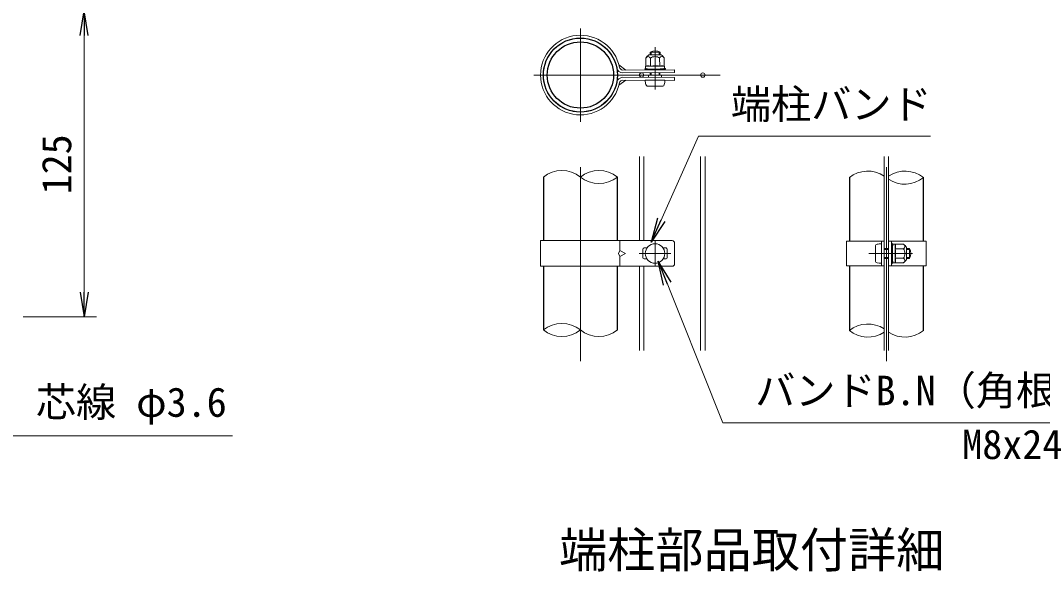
# Model space of a CAD drawing. Units: millimetres, scale not verified. Extents: x -8400 to 8400, y -5940 to 5940.
# Drawn here: x 1726 to 5066, y 390 to 2192 of the extents above; entities that cross this region are included whole.
import ezdxf
from ezdxf.enums import TextEntityAlignment as Align

# ---------------------------------------------------------------- set-up
doc = ezdxf.new("R2010")
doc.units = ezdxf.units.MM
doc.header["$LTSCALE"] = 20
doc.linetypes.add('USER1', pattern=[50.8, 31.75, -6.35, 6.35, -6.35])
for name, color, linetype, lineweight in [('0-0_D-STR-TXT', 7, 'Continuous', 13), ('0-1_D-BMK', 2, 'USER1', 13), ('0-2_D-STR1', 1, 'Continuous', 25), ('0-3_D-STR3', 3, 'Continuous', 13), ('0-4_D-STR-DIM', 7, 'Continuous', 13), ('0-7_D-TTL-TXT', 7, 'Continuous', 25), ('0-D_D-STR2', 7, 'Continuous', 13)]:
    doc.layers.add(name, color=color, linetype=linetype, lineweight=lineweight)
doc.layers.add('0-5_0', color=7, linetype='Continuous')
doc.styles.add('ＭＳ ゴシック', font='')
doc.styles.get('ＭＳ ゴシック').set_extended_font_data('MS Gothic')

# ---------------------------------------------------------------- blocks, each defined once
blk = doc.blocks.new('_Open')
at = {"layer": '0-5_0'}
blk.add_line((-20, 3.333), (0, 0), dxfattribs=at)
blk.add_lwpolyline([(-20, -3.333), (0, 0), (-20, 0)], dxfattribs=at)

msp = doc.modelspace()

# ---------------------------------------------------------------- linework, layer by layer
at = {"layer": '0-0_D-STR-TXT'}
for points in [[(4700.1, 1812.64), (3942.11, 1812.64), (3788.55, 1467.98)], [(5142.96, 875.75), (4021.83, 875.75), (3811.18, 1403.07)], [(2419.45, 833.9), (1670.83, 833.9), (1469.83, 1320.07)]]:
    msp.add_lwpolyline(points, dxfattribs=at)
at = {"layer": '0-1_D-BMK'}
for p, q in [((3556.18, 2165.3), (3556.18, 1860.5)), ((3799.98, 1965.22), (3800.66, 2104.5)), ((4013.38, 2012.9), (3403.78, 2012.9)), ((3556.18, 1077.32), (3556.18, 1779.32)), ((4556.18, 1077.32), (4556.18, 1781.81)), ((3800.18, 1469.56), (3800.18, 1389.56)), ((3748.18, 1429.56), (3852.18, 1429.56)), ((4498.5, 1429.56), (4641.46, 1429.56))]:
    msp.add_line(p, q, dxfattribs=at)
at = {"layer": '0-2_D-STR1'}
for p, q in [((3435.18, 1679.56), (3435.18, 1471.56)), ((3677.18, 1471.56), (3677.18, 1679.56)), ((4435.18, 1677.56), (4435.18, 1469.56)), ((4677.18, 1469.56), (4677.18, 1677.56)), ((3435.18, 1387.56), (3435.18, 1179.56)), ((3677.18, 1179.56), (3677.18, 1387.56)), ((4435.18, 1389.56), (4435.18, 1177.56)), ((4677.18, 1177.56), (4677.18, 1389.56))]:
    msp.add_line(p, q, dxfattribs=at)
for radius in [121, 108.2]:
    msp.add_circle((3556.18, 2012.9), radius, dxfattribs=at)
at = {"layer": '0-3_D-STR3'}
for p, q in [((3780.09, 2078.63), (3820.09, 2078.82)), ((3784.53, 2078.65), (3784.58, 2088.01)), ((3784.58, 2088.01), (3816.58, 2087.86)), ((3787.24, 2078.67), (3787.29, 2089.29)), ((3813.82, 2078.79), (3813.87, 2089.16)), ((3816.53, 2078.81), (3816.58, 2087.86)), ((3682, 2046.36), (3704.22, 2029.34)), ((3769.27, 2041.2), (3769.3, 2034.53)), ((3800.27, 2041.53), (3769.37, 2041.38)), ((3770.24, 2041.78), (3769.56, 2041.59)), ((3770.11, 2068.56), (3770.24, 2041.78)), ((3785.12, 2068.63), (3785.26, 2041.45)), ((3800.27, 2041.53), (3831.17, 2041.67)), ((3815.15, 2068.78), (3815.28, 2041.6)), ((3830.16, 2068.85), (3830.29, 2042.07)), ((3831.27, 2041.41), (3831.3, 2034.83)), ((3864.13, 2030.2), (3694.72, 2029.3)), ((3864.18, 2004.79), (3694.77, 2005.7)), ((3766.73, 2033.82), (3772.49, 2033.85)), ((3766.74, 2031.82), (3766.73, 2033.82)), ((3766.74, 2031.82), (3772.49, 2031.85)), ((3782.31, 2032.64), (3769.65, 2034.13)), ((3772.49, 2031.85), (3779.58, 2029.83)), ((3778.93, 2012.04), (3778.9, 2005.24)), ((3778.93, 2012.04), (3821.48, 2011.83)), ((3779.58, 2029.83), (3821.01, 2030.03)), ((3782.31, 2032.64), (3818.31, 2032.82)), ((3784.08, 2032.65), (3816.48, 2032.81)), ((3784.09, 2031.85), (3784.08, 2032.65)), ((3784.21, 2012.01), (3784.25, 2020.65)), ((3786.92, 2012), (3786.96, 2020.66)), ((3813.5, 2011.87), (3813.54, 2020.79)), ((3816.21, 2011.86), (3816.25, 2020.81)), ((3816.49, 2032.01), (3816.48, 2032.81)), ((3818.31, 2032.82), (3830.95, 2034.43)), ((3821, 2032.03), (3828.97, 2034.12)), ((3828.98, 2032.12), (3821.01, 2030.03)), ((3821.48, 2011.83), (3821.45, 2005.03)), ((3828.97, 2034.12), (3834.73, 2034.15)), ((3864.18, 2004.79), (3864.18, 1995.59)), ((3682, 1979.43), (3704.22, 1996.45)), ((3864.13, 1995.59), (3694.72, 1996.5)), ((3768.13, 1996.09), (3832.13, 1995.78)), ((3774.04, 1976.86), (3826.04, 1976.61)), ((3425.98, 1471.56), (3856.18, 1471.56)), ((3425.98, 1471.56), (3425.98, 1387.56)), ((3684.79, 1471.56), (3684.79, 1439.56)), ((3760.18, 1443.56), (3760.18, 1415.56)), ((3764.18, 1447.56), (3773.72, 1447.56)), ((3826.63, 1447.56), (3836.18, 1447.56)), ((3840.18, 1443.56), (3840.18, 1415.56)), ((3864.18, 1463.56), (3864.18, 1395.56)), ((4425.98, 1469.56), (4548.98, 1469.56)), ((4425.98, 1469.56), (4425.98, 1389.56)), ((4520.58, 1455.56), (4520.58, 1403.56)), ((4539.78, 1389.56), (4539.78, 1469.56)), ((4539.78, 1461.56), (4539.78, 1397.56)), ((4548.98, 1389.56), (4548.98, 1469.56)), ((4548.98, 1445.56), (4563.38, 1445.56)), ((4548.98, 1442.85), (4563.38, 1442.85)), ((4563.38, 1389.56), (4563.38, 1469.56)), ((4563.38, 1469.56), (4686.38, 1469.56)), ((4572.58, 1389.56), (4572.58, 1469.56)), ((4572.58, 1463.56), (4572.58, 1457.8)), ((4574.58, 1463.56), (4572.58, 1463.56)), ((4572.58, 1445.56), (4575.78, 1445.56)), ((4572.58, 1442.85), (4575.78, 1442.85)), ((4573.32, 1455.48), (4576.21, 1451.44)), ((4574.58, 1463.56), (4574.58, 1457.8)), ((4574.95, 1456.64), (4576.61, 1454.32)), ((4575.78, 1447.56), (4577.33, 1460.21)), ((4575.78, 1447.56), (4575.78, 1411.56)), ((4584.4, 1460.56), (4577.73, 1460.56)), ((4584.58, 1429.56), (4584.58, 1460.46)), ((4611.76, 1444.57), (4584.58, 1444.57)), ((4584.97, 1459.58), (4584.79, 1460.27)), ((4611.76, 1459.58), (4584.97, 1459.58)), ((4621.78, 1449.56), (4621.78, 1409.56)), ((4621.78, 1445.56), (4631.78, 1445.56)), ((4621.78, 1442.85), (4633.07, 1442.85)), ((4631.78, 1445.56), (4631.78, 1413.56)), ((4686.38, 1469.56), (4686.38, 1389.56)), ((3684.79, 1419.56), (3684.79, 1387.56)), ((3764.18, 1411.56), (3773.72, 1411.56)), ((3826.63, 1411.56), (3836.18, 1411.56)), ((4548.98, 1416.27), (4563.38, 1416.27)), ((4548.98, 1413.56), (4563.38, 1413.56)), ((4572.58, 1416.27), (4575.78, 1416.27)), ((4572.58, 1413.56), (4575.78, 1413.56)), ((4573.32, 1403.65), (4576.21, 1407.68)), ((4574.95, 1402.48), (4576.61, 1404.8)), ((4575.78, 1411.56), (4577.33, 1398.91)), ((4584.58, 1429.56), (4584.58, 1398.66)), ((4611.76, 1414.55), (4584.58, 1414.55)), ((4621.78, 1416.27), (4633.07, 1416.27)), ((4621.78, 1413.56), (4631.78, 1413.56)), ((3425.98, 1387.56), (3856.18, 1387.56)), ((4425.98, 1389.56), (4548.98, 1389.56)), ((4563.38, 1389.56), (4686.38, 1389.56)), ((4572.58, 1401.32), (4572.58, 1395.56)), ((4584.31, 1398.56), (4577.73, 1398.56)), ((4611.76, 1399.54), (4584.97, 1399.54))]:
    msp.add_line(p, q, dxfattribs=at)
for points in [[(3864.18, 2030.2), (3864.18, 2021), (3694.77, 2020.1)], [(3772.49, 2033.85), (3779.57, 2031.83), (3821, 2032.03)], [(3828.98, 2032.12), (3834.73, 2032.15), (3834.73, 2034.15)], [(4574.58, 1401.32), (4574.58, 1395.56), (4572.58, 1395.56)]]:
    msp.add_lwpolyline(points, dxfattribs=at)
msp.add_lwpolyline([(3703.12, 1429.56), (3684.79, 1439.56), (3680.9, 1429.56), (3684.79, 1419.56)], close=True, dxfattribs=at)
msp.add_circle((3800.18, 1429.56), 32, dxfattribs=at)
for centre, radius, start, end in [((3556.18, 2012.9), 130.2, 11.37275, 348.62725), ((3556.18, 2012.9), 121, 11.23979, 348.76021), ((3797.24, 2051.62), 32, 122.41049, 147.95901), ((3777.64, 2064.53), 8.54, 28.72896, 151.82278), ((3800.43, 2057.93), 34, 61.65072, 117.79569), ((3800.25, 2045.67), 27.49, 90.27587, 123.36935), ((3800.25, 2045.67), 27.49, 57.18239, 90.27587), ((3822.67, 2064.75), 8.54, 28.72896, 151.82278), ((3803.2, 2051.65), 32, 32.59272, 58.14124), ((3695.57, 2041.33), 12.07, 193.24006, 265.99617), ((3769.67, 2041.21), 0.4, 105.27587, 180.27587), ((3777.85, 2021.89), 21.29, 69.64909, 113.05147), ((3800.67, 1958.5), 84.77, 90.27587, 100.47617), ((3800.67, 1958.5), 84.77, 80.07556, 90.27587), ((3822.87, 2022.11), 21.29, 67.50027, 110.90265), ((3830.87, 2041.41), 0.4, 0.27587, 67.50027), ((3695.53, 2041.31), 21.23, 193.15621, 267.96083), ((3695.53, 1984.48), 21.23, 92.03917, 166.84379), ((3769.7, 2034.53), 0.4, 180.27587, 263.27587), ((3784.03, 2030.37), 2.29, 88.71432, 139.76424), ((3816.55, 2030.52), 2.29, 40.78934, 91.83926), ((3830.9, 2034.83), 0.4, 277.27587, 0.27587), ((3695.57, 1984.46), 12.07, 94.00383, 166.75994), ((3856.18, 1463.56), 8, 0, 90), ((3764.18, 1443.56), 4, 90, 180), ((3836.18, 1443.56), 4, 0, 90), ((4576.58, 1457.8), 4, 180, 215.53768), ((4576.58, 1457.8), 2, 180, 215.53768), ((4574.58, 1450.28), 2, 33.43373, 35.53768), ((4577.73, 1460.16), 0.4, 90, 173), ((4584.4, 1460.16), 0.4, 15, 90), ((4565.05, 1452.07), 21.29, 339.37322, 22.7756), ((4501.55, 1429.56), 84.77, 0, 10.20031), ((4588.72, 1429.56), 27.49, 0, 33.09348), ((4607.69, 1452.08), 8.54, 298.45309, 61.54691), ((4594.68, 1432.54), 32, 32.13463, 57.68315), ((4601.78, 1429.56), 34, 331.92751, 28.07249), ((3764.18, 1415.56), 4, 180, 270), ((3836.18, 1415.56), 4, 270, 0), ((4576.58, 1401.32), 4, 144.46232, 180), ((4574.58, 1408.84), 2, 324.46232, 326.56627), ((4565.05, 1407.05), 21.29, 337.2244, 20.62678), ((4501.55, 1429.56), 84.77, 349.79969, 0), ((4588.72, 1429.56), 27.49, 326.90652, 0), ((4607.69, 1407.05), 8.54, 298.45309, 61.54691), ((4594.68, 1426.58), 32, 302.31685, 327.86537), ((3856.18, 1395.56), 8, 270, 0), ((4576.58, 1401.32), 2, 144.46232, 180), ((4577.73, 1398.96), 0.4, 187, 270), ((4584.31, 1398.96), 0.4, 270, 337.2244)]:
    msp.add_arc(centre, radius, start, end, dxfattribs=at)
for centre, major_axis, start_param, end_param in [((3774.13, 1996.06), (0.09, 19.2), 1.5707963, 3.1415927), ((3826.13, 1995.81), (0.09, 19.2), 3.1415927, 4.712389), ((4539.78, 1455.56), (19.2, 0), 1.5707963, 3.1415927), ((4539.78, 1403.56), (19.2, 0), 3.1415927, 4.712389)]:
    msp.add_ellipse(centre, major_axis=major_axis, ratio=0.3125, start_param=start_param, end_param=end_param, dxfattribs=at)
at = {"layer": '0-4_D-STR-DIM'}
for p, q in [((1934.67, 1302.76), (1934.67, 2142.76)), ((1734.67, 1222.76), (1974.67, 1222.76))]:
    msp.add_line(p, q, dxfattribs=at)
for centre, start, end in [((3495.68, 1604.92), 50.97549, 129.02451), ((3616.68, 1604.92), 50.97549, 129.02451), ((3616.68, 1754.21), 230.97549, 309.02451), ((4495.68, 1602.92), 56.30864, 129.02451), ((4616.68, 1602.92), 50.97549, 123.69136), ((4616.68, 1752.21), 236.30864, 309.02451), ((3495.68, 1104.92), 50.97549, 129.02451), ((3495.68, 1254.21), 230.97549, 309.02451), ((3616.68, 1254.21), 230.97549, 309.02451), ((4495.68, 1102.92), 56.30864, 129.02451), ((4495.68, 1252.21), 230.97549, 303.69136), ((4616.68, 1252.21), 236.30864, 309.02451)]:
    msp.add_arc(centre, 96.08, start, end, dxfattribs=at)
at = {"layer": '0-D_D-STR2'}
for p, q in [((3748.98, 1471.56), (3748.98, 1746.23)), ((3763.38, 1471.56), (3763.38, 1746.23)), ((3948.98, 1112.9), (3948.98, 1746.23)), ((3963.38, 1112.9), (3963.38, 1746.23)), ((4548.98, 1112.9), (4548.98, 1746.23)), ((4563.38, 1112.9), (4563.38, 1746.23)), ((3748.98, 1112.9), (3748.98, 1387.56)), ((3763.38, 1112.9), (3763.38, 1387.56))]:
    msp.add_line(p, q, dxfattribs=at)
for centre in [(3756.18, 2012.9), (3956.18, 2012.9)]:
    msp.add_circle(centre, 7.2, dxfattribs=at)

# ---------------------------------------------------------------- block references
at = {"layer": '0-0_D-STR-TXT', "xscale": 4, "yscale": 4}
for p, rotation in [((3787.73, 1466.15), 245.98538), ((3810.44, 1404.93), 111.7749)]:
    msp.add_blockref('_Open', p, dxfattribs=dict(at, rotation=rotation))
at = {"layer": '0-4_D-STR-DIM', "xscale": 4, "yscale": 4}
for p, rotation in [((1934.67, 2222.76), 90), ((1934.67, 1222.76), 270)]:
    msp.add_blockref('_Open', p, dxfattribs=dict(at, rotation=rotation))

# ---------------------------------------------------------------- texts
at = {"layer": '0-0_D-STR-TXT', "style": 'ＭＳ ゴシック'}
for s, p in [('端柱バンド', (4048.01, 1840.86)), ('バンドB.N（角根）', (4127.23, 904.73)), ('芯線 φ3.6', (1776.74, 866.68)), ('M8x24', (4804.03, 728.66))]:
    msp.add_text(s, height=96.19, dxfattribs=at).set_placement(p, align=Align.BOTTOM_LEFT)
at = {"layer": '0-4_D-STR-DIM', "style": 'ＭＳ ゴシック'}
msp.add_text('125', height=96.19, rotation=90, dxfattribs=at).set_placement((1921.17, 1622.76), align=Align.BOTTOM_LEFT)
at = {"layer": '0-7_D-TTL-TXT', "style": 'ＭＳ ゴシック'}
msp.add_text('端柱部品取付詳細', height=115.4, dxfattribs=at).set_placement((3486.35, 367.87), align=Align.BOTTOM_LEFT)

doc.saveas('drawing.dxf')
